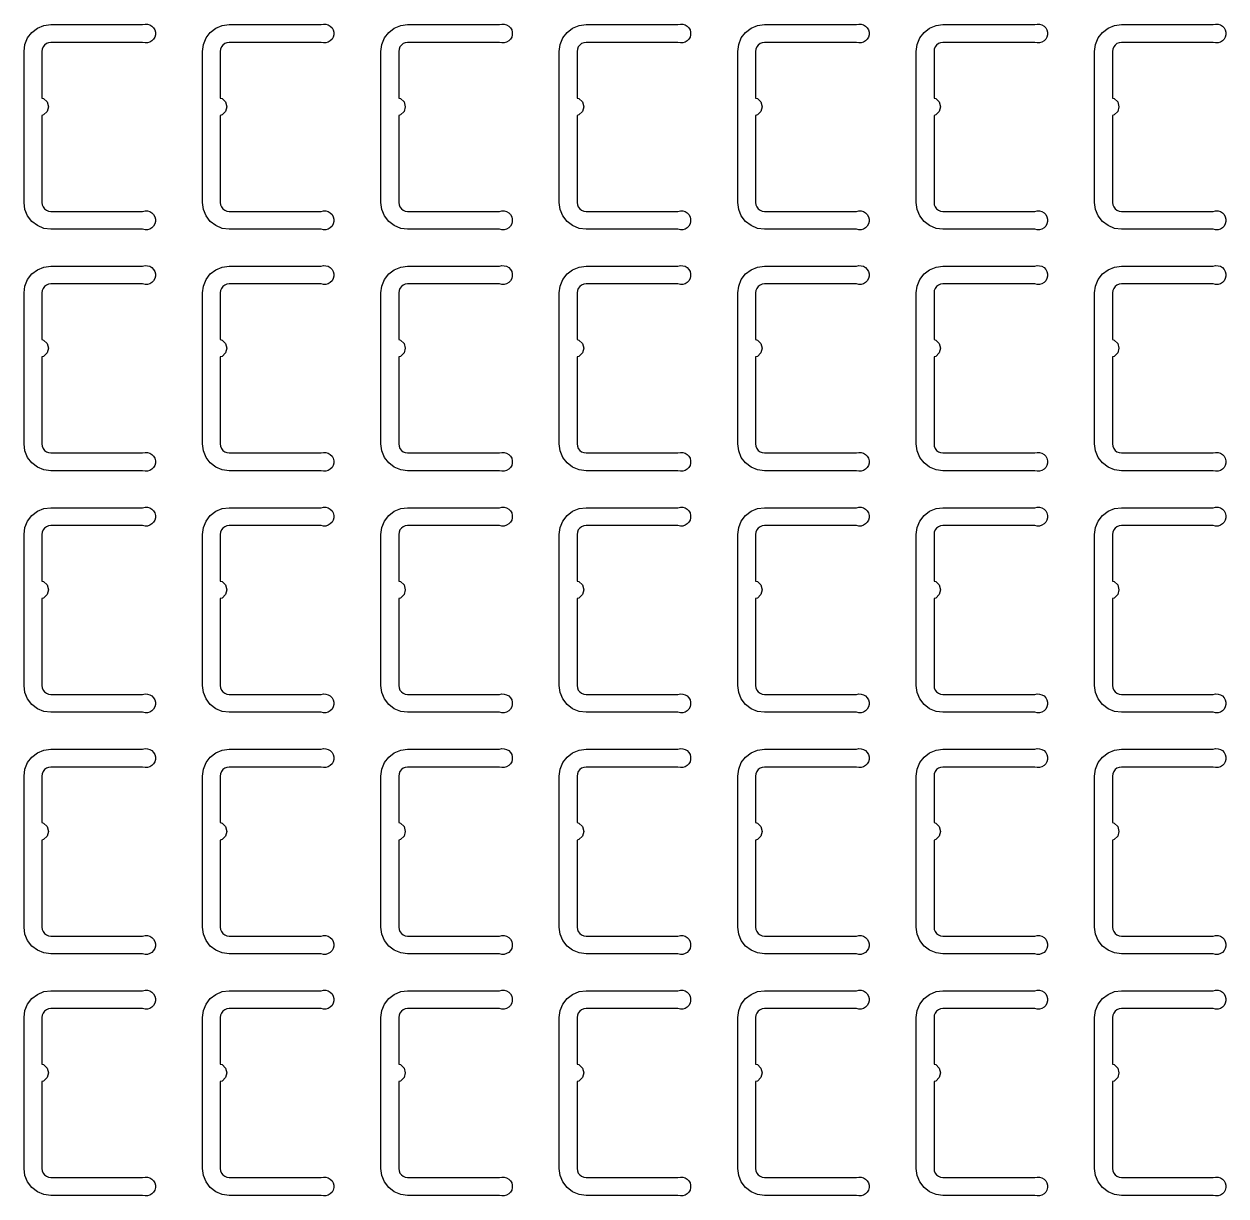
# Model space of a CAD drawing. Extents: x 11 to 212, y 11 to 212.
# Drawn here: x 143.2 to 155.09, y 61.22 to 72.81 of the extents above; entities that cross this region are included whole.
import ezdxf

# ---------------------------------------------------------------- set-up
doc = ezdxf.new("R2010")
doc.units = 0
doc.layers.add('L4', color=7, linetype='continuous')

msp = doc.modelspace()

# ---------------------------------------------------------------- linework, layer by layer
at = {"layer": 'L4'}
for points in [[(144.373, 70.959), (144.397, 70.964), (144.421, 70.964), (144.444, 70.957), (144.464, 70.944), (144.481, 70.927), (144.493, 70.906), (144.499, 70.883), (144.499, 70.859), (144.493, 70.835), (144.481, 70.814), (144.464, 70.797), (144.444, 70.784), (144.421, 70.778), (144.397, 70.777), (144.373, 70.782), (143.465, 70.782), (143.396, 70.791), (143.332, 70.818), (143.278, 70.86), (143.235, 70.915), (143.209, 70.979), (143.2, 71.047), (143.2, 72.541), (143.209, 72.61), (143.235, 72.674), (143.278, 72.728), (143.332, 72.77), (143.396, 72.797), (143.465, 72.806), (144.373, 72.806), (144.397, 72.811), (144.421, 72.811), (144.444, 72.804), (144.464, 72.791), (144.481, 72.774), (144.493, 72.753), (144.499, 72.73), (144.499, 72.706), (144.493, 72.682), (144.481, 72.661), (144.464, 72.644), (144.444, 72.632), (144.421, 72.625), (144.397, 72.624), (144.373, 72.629), (143.465, 72.629), (143.442, 72.626), (143.421, 72.618), (143.402, 72.604), (143.388, 72.585), (143.379, 72.564), (143.376, 72.541), (143.376, 72.08), (143.394, 72.076), (143.429, 72.041), (143.441, 71.994), (143.429, 71.947), (143.394, 71.913), (143.376, 71.908), (143.376, 71.047), (143.379, 71.024), (143.388, 71.003), (143.402, 70.985), (143.421, 70.971), (143.442, 70.962), (143.465, 70.959)], [(146.138, 70.959), (146.161, 70.964), (146.185, 70.964), (146.209, 70.957), (146.229, 70.944), (146.246, 70.927), (146.258, 70.906), (146.264, 70.883), (146.264, 70.859), (146.258, 70.835), (146.246, 70.814), (146.229, 70.797), (146.209, 70.784), (146.185, 70.778), (146.161, 70.777), (146.138, 70.782), (145.229, 70.782), (145.161, 70.791), (145.097, 70.818), (145.042, 70.86), (145, 70.915), (144.974, 70.979), (144.965, 71.047), (144.965, 72.541), (144.974, 72.61), (145, 72.674), (145.042, 72.728), (145.097, 72.77), (145.161, 72.797), (145.229, 72.806), (146.138, 72.806), (146.161, 72.811), (146.185, 72.811), (146.209, 72.804), (146.229, 72.791), (146.246, 72.774), (146.258, 72.753), (146.264, 72.73), (146.264, 72.706), (146.258, 72.682), (146.246, 72.661), (146.229, 72.644), (146.209, 72.632), (146.185, 72.625), (146.161, 72.624), (146.138, 72.629), (145.229, 72.629), (145.207, 72.626), (145.185, 72.618), (145.167, 72.604), (145.153, 72.585), (145.144, 72.564), (145.141, 72.541), (145.141, 72.08), (145.159, 72.076), (145.193, 72.041), (145.206, 71.994), (145.193, 71.947), (145.159, 71.913), (145.141, 71.908), (145.141, 71.047), (145.144, 71.024), (145.153, 71.003), (145.167, 70.985), (145.185, 70.971), (145.207, 70.962), (145.229, 70.959)], [(147.903, 70.959), (147.926, 70.964), (147.95, 70.964), (147.973, 70.957), (147.994, 70.944), (148.011, 70.927), (148.023, 70.906), (148.029, 70.883), (148.029, 70.859), (148.023, 70.835), (148.011, 70.814), (147.994, 70.797), (147.973, 70.784), (147.95, 70.778), (147.926, 70.777), (147.903, 70.782), (146.994, 70.782), (146.926, 70.791), (146.862, 70.818), (146.807, 70.86), (146.765, 70.915), (146.738, 70.979), (146.729, 71.047), (146.729, 72.541), (146.738, 72.61), (146.765, 72.674), (146.807, 72.728), (146.862, 72.77), (146.926, 72.797), (146.994, 72.806), (147.903, 72.806), (147.926, 72.811), (147.95, 72.811), (147.973, 72.804), (147.994, 72.791), (148.011, 72.774), (148.023, 72.753), (148.029, 72.73), (148.029, 72.706), (148.023, 72.682), (148.011, 72.661), (147.994, 72.644), (147.973, 72.632), (147.95, 72.625), (147.926, 72.624), (147.903, 72.629), (146.994, 72.629), (146.971, 72.626), (146.95, 72.618), (146.932, 72.604), (146.918, 72.585), (146.909, 72.564), (146.906, 72.541), (146.906, 72.08), (146.924, 72.076), (146.958, 72.041), (146.971, 71.994), (146.958, 71.947), (146.924, 71.913), (146.906, 71.908), (146.906, 71.047), (146.909, 71.024), (146.918, 71.003), (146.932, 70.985), (146.95, 70.971), (146.971, 70.962), (146.994, 70.959)], [(149.667, 70.959), (149.691, 70.964), (149.715, 70.964), (149.738, 70.957), (149.759, 70.944), (149.775, 70.927), (149.787, 70.906), (149.793, 70.883), (149.793, 70.859), (149.787, 70.835), (149.775, 70.814), (149.759, 70.797), (149.738, 70.784), (149.715, 70.778), (149.691, 70.777), (149.667, 70.782), (148.759, 70.782), (148.69, 70.791), (148.626, 70.818), (148.572, 70.86), (148.53, 70.915), (148.503, 70.979), (148.494, 71.047), (148.494, 72.541), (148.503, 72.61), (148.53, 72.674), (148.572, 72.728), (148.626, 72.77), (148.69, 72.797), (148.759, 72.806), (149.667, 72.806), (149.691, 72.811), (149.715, 72.811), (149.738, 72.804), (149.759, 72.791), (149.775, 72.774), (149.787, 72.753), (149.793, 72.73), (149.793, 72.706), (149.787, 72.682), (149.775, 72.661), (149.759, 72.644), (149.738, 72.632), (149.715, 72.625), (149.691, 72.624), (149.667, 72.629), (148.759, 72.629), (148.736, 72.626), (148.715, 72.618), (148.696, 72.604), (148.682, 72.585), (148.674, 72.564), (148.671, 72.541), (148.671, 72.08), (148.688, 72.076), (148.723, 72.041), (148.735, 71.994), (148.723, 71.947), (148.688, 71.913), (148.671, 71.908), (148.671, 71.047), (148.674, 71.024), (148.682, 71.003), (148.696, 70.985), (148.715, 70.971), (148.736, 70.962), (148.759, 70.959)], [(151.432, 70.959), (151.455, 70.964), (151.48, 70.964), (151.503, 70.957), (151.523, 70.944), (151.54, 70.927), (151.552, 70.906), (151.558, 70.883), (151.558, 70.859), (151.552, 70.835), (151.54, 70.814), (151.523, 70.797), (151.503, 70.784), (151.48, 70.778), (151.455, 70.777), (151.432, 70.782), (150.524, 70.782), (150.455, 70.791), (150.391, 70.818), (150.336, 70.86), (150.294, 70.915), (150.268, 70.979), (150.259, 71.047), (150.259, 72.541), (150.268, 72.61), (150.294, 72.674), (150.336, 72.728), (150.391, 72.77), (150.455, 72.797), (150.524, 72.806), (151.432, 72.806), (151.455, 72.811), (151.48, 72.811), (151.503, 72.804), (151.523, 72.791), (151.54, 72.774), (151.552, 72.753), (151.558, 72.73), (151.558, 72.706), (151.552, 72.682), (151.54, 72.661), (151.523, 72.644), (151.503, 72.632), (151.48, 72.625), (151.455, 72.624), (151.432, 72.629), (150.524, 72.629), (150.501, 72.626), (150.479, 72.618), (150.461, 72.604), (150.447, 72.585), (150.438, 72.564), (150.435, 72.541), (150.435, 72.08), (150.453, 72.076), (150.487, 72.041), (150.5, 71.994), (150.487, 71.947), (150.453, 71.913), (150.435, 71.908), (150.435, 71.047), (150.438, 71.024), (150.447, 71.003), (150.461, 70.985), (150.479, 70.971), (150.501, 70.962), (150.524, 70.959)], [(153.197, 70.959), (153.22, 70.964), (153.244, 70.964), (153.267, 70.957), (153.288, 70.944), (153.305, 70.927), (153.317, 70.906), (153.323, 70.883), (153.323, 70.859), (153.317, 70.835), (153.305, 70.814), (153.288, 70.797), (153.267, 70.784), (153.244, 70.778), (153.22, 70.777), (153.197, 70.782), (152.288, 70.782), (152.22, 70.791), (152.156, 70.818), (152.101, 70.86), (152.059, 70.915), (152.033, 70.979), (152.024, 71.047), (152.024, 72.541), (152.033, 72.61), (152.059, 72.674), (152.101, 72.728), (152.156, 72.77), (152.22, 72.797), (152.288, 72.806), (153.197, 72.806), (153.22, 72.811), (153.244, 72.811), (153.267, 72.804), (153.288, 72.791), (153.305, 72.774), (153.317, 72.753), (153.323, 72.73), (153.323, 72.706), (153.317, 72.682), (153.305, 72.661), (153.288, 72.644), (153.267, 72.632), (153.244, 72.625), (153.22, 72.624), (153.197, 72.629), (152.288, 72.629), (152.265, 72.626), (152.244, 72.618), (152.226, 72.604), (152.212, 72.585), (152.203, 72.564), (152.2, 72.541), (152.2, 72.08), (152.218, 72.076), (152.252, 72.041), (152.265, 71.994), (152.252, 71.947), (152.218, 71.913), (152.2, 71.908), (152.2, 71.047), (152.203, 71.024), (152.212, 71.003), (152.226, 70.985), (152.244, 70.971), (152.265, 70.962), (152.288, 70.959)], [(154.961, 70.959), (154.985, 70.964), (155.009, 70.964), (155.032, 70.957), (155.053, 70.944), (155.069, 70.927), (155.081, 70.906), (155.087, 70.883), (155.087, 70.859), (155.081, 70.835), (155.069, 70.814), (155.053, 70.797), (155.032, 70.784), (155.009, 70.778), (154.985, 70.777), (154.961, 70.782), (154.053, 70.782), (153.984, 70.791), (153.921, 70.818), (153.866, 70.86), (153.824, 70.915), (153.797, 70.979), (153.788, 71.047), (153.788, 72.541), (153.797, 72.61), (153.824, 72.674), (153.866, 72.728), (153.921, 72.77), (153.984, 72.797), (154.053, 72.806), (154.961, 72.806), (154.985, 72.811), (155.009, 72.811), (155.032, 72.804), (155.053, 72.791), (155.069, 72.774), (155.081, 72.753), (155.087, 72.73), (155.087, 72.706), (155.081, 72.682), (155.069, 72.661), (155.053, 72.644), (155.032, 72.632), (155.009, 72.625), (154.985, 72.624), (154.961, 72.629), (154.053, 72.629), (154.03, 72.626), (154.009, 72.618), (153.991, 72.604), (153.977, 72.585), (153.968, 72.564), (153.965, 72.541), (153.965, 72.08), (153.982, 72.076), (154.017, 72.041), (154.029, 71.994), (154.017, 71.947), (153.982, 71.913), (153.965, 71.908), (153.965, 71.047), (153.968, 71.024), (153.977, 71.003), (153.991, 70.985), (154.009, 70.971), (154.03, 70.962), (154.053, 70.959)], [(144.373, 68.571), (144.397, 68.576), (144.421, 68.575), (144.444, 68.568), (144.464, 68.556), (144.481, 68.539), (144.493, 68.518), (144.499, 68.494), (144.499, 68.47), (144.493, 68.447), (144.481, 68.426), (144.464, 68.409), (144.444, 68.396), (144.421, 68.389), (144.397, 68.389), (144.373, 68.394), (143.465, 68.394), (143.396, 68.403), (143.332, 68.43), (143.278, 68.472), (143.235, 68.526), (143.209, 68.59), (143.2, 68.659), (143.2, 70.153), (143.209, 70.221), (143.235, 70.285), (143.278, 70.34), (143.332, 70.382), (143.396, 70.409), (143.465, 70.418), (144.373, 70.418), (144.397, 70.423), (144.421, 70.422), (144.444, 70.416), (144.464, 70.403), (144.481, 70.386), (144.493, 70.365), (144.499, 70.341), (144.499, 70.317), (144.493, 70.294), (144.481, 70.273), (144.464, 70.256), (144.444, 70.243), (144.421, 70.236), (144.397, 70.236), (144.373, 70.241), (143.465, 70.241), (143.442, 70.238), (143.421, 70.229), (143.402, 70.215), (143.388, 70.197), (143.379, 70.176), (143.376, 70.153), (143.376, 69.692), (143.394, 69.687), (143.429, 69.653), (143.441, 69.606), (143.429, 69.559), (143.394, 69.524), (143.376, 69.52), (143.376, 68.659), (143.379, 68.636), (143.388, 68.615), (143.402, 68.596), (143.421, 68.582), (143.442, 68.574), (143.465, 68.571)], [(146.138, 68.571), (146.161, 68.576), (146.185, 68.575), (146.209, 68.568), (146.229, 68.556), (146.246, 68.539), (146.258, 68.518), (146.264, 68.494), (146.264, 68.47), (146.258, 68.447), (146.246, 68.426), (146.229, 68.409), (146.209, 68.396), (146.185, 68.389), (146.161, 68.389), (146.138, 68.394), (145.229, 68.394), (145.161, 68.403), (145.097, 68.43), (145.042, 68.472), (145, 68.526), (144.974, 68.59), (144.965, 68.659), (144.965, 70.153), (144.974, 70.221), (145, 70.285), (145.042, 70.34), (145.097, 70.382), (145.161, 70.409), (145.229, 70.418), (146.138, 70.418), (146.161, 70.423), (146.185, 70.422), (146.209, 70.416), (146.229, 70.403), (146.246, 70.386), (146.258, 70.365), (146.264, 70.341), (146.264, 70.317), (146.258, 70.294), (146.246, 70.273), (146.229, 70.256), (146.209, 70.243), (146.185, 70.236), (146.161, 70.236), (146.138, 70.241), (145.229, 70.241), (145.207, 70.238), (145.185, 70.229), (145.167, 70.215), (145.153, 70.197), (145.144, 70.176), (145.141, 70.153), (145.141, 69.692), (145.159, 69.687), (145.193, 69.653), (145.206, 69.606), (145.193, 69.559), (145.159, 69.524), (145.141, 69.52), (145.141, 68.659), (145.144, 68.636), (145.153, 68.615), (145.167, 68.596), (145.185, 68.582), (145.207, 68.574), (145.229, 68.571)], [(147.903, 68.571), (147.926, 68.576), (147.95, 68.575), (147.973, 68.568), (147.994, 68.556), (148.011, 68.539), (148.023, 68.518), (148.029, 68.494), (148.029, 68.47), (148.023, 68.447), (148.011, 68.426), (147.994, 68.409), (147.973, 68.396), (147.95, 68.389), (147.926, 68.389), (147.903, 68.394), (146.994, 68.394), (146.926, 68.403), (146.862, 68.43), (146.807, 68.472), (146.765, 68.526), (146.738, 68.59), (146.729, 68.659), (146.729, 70.153), (146.738, 70.221), (146.765, 70.285), (146.807, 70.34), (146.862, 70.382), (146.926, 70.409), (146.994, 70.418), (147.903, 70.418), (147.926, 70.423), (147.95, 70.422), (147.973, 70.416), (147.994, 70.403), (148.011, 70.386), (148.023, 70.365), (148.029, 70.341), (148.029, 70.317), (148.023, 70.294), (148.011, 70.273), (147.994, 70.256), (147.973, 70.243), (147.95, 70.236), (147.926, 70.236), (147.903, 70.241), (146.994, 70.241), (146.971, 70.238), (146.95, 70.229), (146.932, 70.215), (146.918, 70.197), (146.909, 70.176), (146.906, 70.153), (146.906, 69.692), (146.924, 69.687), (146.958, 69.653), (146.971, 69.606), (146.958, 69.559), (146.924, 69.524), (146.906, 69.52), (146.906, 68.659), (146.909, 68.636), (146.918, 68.615), (146.932, 68.596), (146.95, 68.582), (146.971, 68.574), (146.994, 68.571)], [(149.667, 68.571), (149.691, 68.576), (149.715, 68.575), (149.738, 68.568), (149.759, 68.556), (149.775, 68.539), (149.787, 68.518), (149.793, 68.494), (149.793, 68.47), (149.787, 68.447), (149.775, 68.426), (149.759, 68.409), (149.738, 68.396), (149.715, 68.389), (149.691, 68.389), (149.667, 68.394), (148.759, 68.394), (148.69, 68.403), (148.626, 68.43), (148.572, 68.472), (148.53, 68.526), (148.503, 68.59), (148.494, 68.659), (148.494, 70.153), (148.503, 70.221), (148.53, 70.285), (148.572, 70.34), (148.626, 70.382), (148.69, 70.409), (148.759, 70.418), (149.667, 70.418), (149.691, 70.423), (149.715, 70.422), (149.738, 70.416), (149.759, 70.403), (149.775, 70.386), (149.787, 70.365), (149.793, 70.341), (149.793, 70.317), (149.787, 70.294), (149.775, 70.273), (149.759, 70.256), (149.738, 70.243), (149.715, 70.236), (149.691, 70.236), (149.667, 70.241), (148.759, 70.241), (148.736, 70.238), (148.715, 70.229), (148.696, 70.215), (148.682, 70.197), (148.674, 70.176), (148.671, 70.153), (148.671, 69.692), (148.688, 69.687), (148.723, 69.653), (148.735, 69.606), (148.723, 69.559), (148.688, 69.524), (148.671, 69.52), (148.671, 68.659), (148.674, 68.636), (148.682, 68.615), (148.696, 68.596), (148.715, 68.582), (148.736, 68.574), (148.759, 68.571)], [(151.432, 68.571), (151.455, 68.576), (151.48, 68.575), (151.503, 68.568), (151.523, 68.556), (151.54, 68.539), (151.552, 68.518), (151.558, 68.494), (151.558, 68.47), (151.552, 68.447), (151.54, 68.426), (151.523, 68.409), (151.503, 68.396), (151.48, 68.389), (151.455, 68.389), (151.432, 68.394), (150.524, 68.394), (150.455, 68.403), (150.391, 68.43), (150.336, 68.472), (150.294, 68.526), (150.268, 68.59), (150.259, 68.659), (150.259, 70.153), (150.268, 70.221), (150.294, 70.285), (150.336, 70.34), (150.391, 70.382), (150.455, 70.409), (150.524, 70.418), (151.432, 70.418), (151.455, 70.423), (151.48, 70.422), (151.503, 70.416), (151.523, 70.403), (151.54, 70.386), (151.552, 70.365), (151.558, 70.341), (151.558, 70.317), (151.552, 70.294), (151.54, 70.273), (151.523, 70.256), (151.503, 70.243), (151.48, 70.236), (151.455, 70.236), (151.432, 70.241), (150.524, 70.241), (150.501, 70.238), (150.479, 70.229), (150.461, 70.215), (150.447, 70.197), (150.438, 70.176), (150.435, 70.153), (150.435, 69.692), (150.453, 69.687), (150.487, 69.653), (150.5, 69.606), (150.487, 69.559), (150.453, 69.524), (150.435, 69.52), (150.435, 68.659), (150.438, 68.636), (150.447, 68.615), (150.461, 68.596), (150.479, 68.582), (150.501, 68.574), (150.524, 68.571)], [(153.197, 68.571), (153.22, 68.576), (153.244, 68.575), (153.267, 68.568), (153.288, 68.556), (153.305, 68.539), (153.317, 68.518), (153.323, 68.494), (153.323, 68.47), (153.317, 68.447), (153.305, 68.426), (153.288, 68.409), (153.267, 68.396), (153.244, 68.389), (153.22, 68.389), (153.197, 68.394), (152.288, 68.394), (152.22, 68.403), (152.156, 68.43), (152.101, 68.472), (152.059, 68.526), (152.033, 68.59), (152.024, 68.659), (152.024, 70.153), (152.033, 70.221), (152.059, 70.285), (152.101, 70.34), (152.156, 70.382), (152.22, 70.409), (152.288, 70.418), (153.197, 70.418), (153.22, 70.423), (153.244, 70.422), (153.267, 70.416), (153.288, 70.403), (153.305, 70.386), (153.317, 70.365), (153.323, 70.341), (153.323, 70.317), (153.317, 70.294), (153.305, 70.273), (153.288, 70.256), (153.267, 70.243), (153.244, 70.236), (153.22, 70.236), (153.197, 70.241), (152.288, 70.241), (152.265, 70.238), (152.244, 70.229), (152.226, 70.215), (152.212, 70.197), (152.203, 70.176), (152.2, 70.153), (152.2, 69.692), (152.218, 69.687), (152.252, 69.653), (152.265, 69.606), (152.252, 69.559), (152.218, 69.524), (152.2, 69.52), (152.2, 68.659), (152.203, 68.636), (152.212, 68.615), (152.226, 68.596), (152.244, 68.582), (152.265, 68.574), (152.288, 68.571)], [(154.961, 68.571), (154.985, 68.576), (155.009, 68.575), (155.032, 68.568), (155.053, 68.556), (155.069, 68.539), (155.081, 68.518), (155.087, 68.494), (155.087, 68.47), (155.081, 68.447), (155.069, 68.426), (155.053, 68.409), (155.032, 68.396), (155.009, 68.389), (154.985, 68.389), (154.961, 68.394), (154.053, 68.394), (153.984, 68.403), (153.921, 68.43), (153.866, 68.472), (153.824, 68.526), (153.797, 68.59), (153.788, 68.659), (153.788, 70.153), (153.797, 70.221), (153.824, 70.285), (153.866, 70.34), (153.921, 70.382), (153.984, 70.409), (154.053, 70.418), (154.961, 70.418), (154.985, 70.423), (155.009, 70.422), (155.032, 70.416), (155.053, 70.403), (155.069, 70.386), (155.081, 70.365), (155.087, 70.341), (155.087, 70.317), (155.081, 70.294), (155.069, 70.273), (155.053, 70.256), (155.032, 70.243), (155.009, 70.236), (154.985, 70.236), (154.961, 70.241), (154.053, 70.241), (154.03, 70.238), (154.009, 70.229), (153.991, 70.215), (153.977, 70.197), (153.968, 70.176), (153.965, 70.153), (153.965, 69.692), (153.982, 69.687), (154.017, 69.653), (154.029, 69.606), (154.017, 69.559), (153.982, 69.524), (153.965, 69.52), (153.965, 68.659), (153.968, 68.636), (153.977, 68.615), (153.991, 68.596), (154.009, 68.582), (154.03, 68.574), (154.053, 68.571)], [(144.373, 66.182), (144.397, 66.188), (144.421, 66.187), (144.444, 66.18), (144.464, 66.168), (144.481, 66.15), (144.493, 66.129), (144.499, 66.106), (144.499, 66.082), (144.493, 66.059), (144.481, 66.038), (144.464, 66.02), (144.444, 66.008), (144.421, 66.001), (144.397, 66), (144.373, 66.006), (143.465, 66.006), (143.396, 66.015), (143.332, 66.041), (143.278, 66.083), (143.235, 66.138), (143.209, 66.202), (143.2, 66.271), (143.2, 67.765), (143.209, 67.833), (143.235, 67.897), (143.278, 67.952), (143.332, 67.994), (143.396, 68.02), (143.465, 68.029), (144.373, 68.029), (144.397, 68.035), (144.421, 68.034), (144.444, 68.027), (144.464, 68.015), (144.481, 67.998), (144.493, 67.977), (144.499, 67.953), (144.499, 67.929), (144.493, 67.906), (144.481, 67.885), (144.464, 67.868), (144.444, 67.855), (144.421, 67.848), (144.397, 67.848), (144.373, 67.853), (143.465, 67.853), (143.442, 67.85), (143.421, 67.841), (143.402, 67.827), (143.388, 67.809), (143.379, 67.788), (143.376, 67.765), (143.376, 67.304), (143.394, 67.299), (143.429, 67.265), (143.441, 67.218), (143.429, 67.171), (143.394, 67.136), (143.376, 67.131), (143.376, 66.271), (143.379, 66.248), (143.388, 66.226), (143.402, 66.208), (143.421, 66.194), (143.442, 66.185), (143.465, 66.182)], [(146.138, 66.182), (146.161, 66.188), (146.185, 66.187), (146.209, 66.18), (146.229, 66.168), (146.246, 66.15), (146.258, 66.129), (146.264, 66.106), (146.264, 66.082), (146.258, 66.059), (146.246, 66.038), (146.229, 66.02), (146.209, 66.008), (146.185, 66.001), (146.161, 66), (146.138, 66.006), (145.229, 66.006), (145.161, 66.015), (145.097, 66.041), (145.042, 66.083), (145, 66.138), (144.974, 66.202), (144.965, 66.271), (144.965, 67.765), (144.974, 67.833), (145, 67.897), (145.042, 67.952), (145.097, 67.994), (145.161, 68.02), (145.229, 68.029), (146.138, 68.029), (146.161, 68.035), (146.185, 68.034), (146.209, 68.027), (146.229, 68.015), (146.246, 67.998), (146.258, 67.977), (146.264, 67.953), (146.264, 67.929), (146.258, 67.906), (146.246, 67.885), (146.229, 67.868), (146.209, 67.855), (146.185, 67.848), (146.161, 67.848), (146.138, 67.853), (145.229, 67.853), (145.207, 67.85), (145.185, 67.841), (145.167, 67.827), (145.153, 67.809), (145.144, 67.788), (145.141, 67.765), (145.141, 67.304), (145.159, 67.299), (145.193, 67.265), (145.206, 67.218), (145.193, 67.171), (145.159, 67.136), (145.141, 67.131), (145.141, 66.271), (145.144, 66.248), (145.153, 66.226), (145.167, 66.208), (145.185, 66.194), (145.207, 66.185), (145.229, 66.182)], [(147.903, 66.182), (147.926, 66.188), (147.95, 66.187), (147.973, 66.18), (147.994, 66.168), (148.011, 66.15), (148.023, 66.129), (148.029, 66.106), (148.029, 66.082), (148.023, 66.059), (148.011, 66.038), (147.994, 66.02), (147.973, 66.008), (147.95, 66.001), (147.926, 66), (147.903, 66.006), (146.994, 66.006), (146.926, 66.015), (146.862, 66.041), (146.807, 66.083), (146.765, 66.138), (146.738, 66.202), (146.729, 66.271), (146.729, 67.765), (146.738, 67.833), (146.765, 67.897), (146.807, 67.952), (146.862, 67.994), (146.926, 68.02), (146.994, 68.029), (147.903, 68.029), (147.926, 68.035), (147.95, 68.034), (147.973, 68.027), (147.994, 68.015), (148.011, 67.998), (148.023, 67.977), (148.029, 67.953), (148.029, 67.929), (148.023, 67.906), (148.011, 67.885), (147.994, 67.868), (147.973, 67.855), (147.95, 67.848), (147.926, 67.848), (147.903, 67.853), (146.994, 67.853), (146.971, 67.85), (146.95, 67.841), (146.932, 67.827), (146.918, 67.809), (146.909, 67.788), (146.906, 67.765), (146.906, 67.304), (146.924, 67.299), (146.958, 67.265), (146.971, 67.218), (146.958, 67.171), (146.924, 67.136), (146.906, 67.131), (146.906, 66.271), (146.909, 66.248), (146.918, 66.226), (146.932, 66.208), (146.95, 66.194), (146.971, 66.185), (146.994, 66.182)], [(149.667, 66.182), (149.691, 66.188), (149.715, 66.187), (149.738, 66.18), (149.759, 66.168), (149.775, 66.15), (149.787, 66.129), (149.793, 66.106), (149.793, 66.082), (149.787, 66.059), (149.775, 66.038), (149.759, 66.02), (149.738, 66.008), (149.715, 66.001), (149.691, 66), (149.667, 66.006), (148.759, 66.006), (148.69, 66.015), (148.626, 66.041), (148.572, 66.083), (148.53, 66.138), (148.503, 66.202), (148.494, 66.271), (148.494, 67.765), (148.503, 67.833), (148.53, 67.897), (148.572, 67.952), (148.626, 67.994), (148.69, 68.02), (148.759, 68.029), (149.667, 68.029), (149.691, 68.035), (149.715, 68.034), (149.738, 68.027), (149.759, 68.015), (149.775, 67.998), (149.787, 67.977), (149.793, 67.953), (149.793, 67.929), (149.787, 67.906), (149.775, 67.885), (149.759, 67.868), (149.738, 67.855), (149.715, 67.848), (149.691, 67.848), (149.667, 67.853), (148.759, 67.853), (148.736, 67.85), (148.715, 67.841), (148.696, 67.827), (148.682, 67.809), (148.674, 67.788), (148.671, 67.765), (148.671, 67.304), (148.688, 67.299), (148.723, 67.265), (148.735, 67.218), (148.723, 67.171), (148.688, 67.136), (148.671, 67.131), (148.671, 66.271), (148.674, 66.248), (148.682, 66.226), (148.696, 66.208), (148.715, 66.194), (148.736, 66.185), (148.759, 66.182)], [(151.432, 66.182), (151.455, 66.188), (151.48, 66.187), (151.503, 66.18), (151.523, 66.168), (151.54, 66.15), (151.552, 66.129), (151.558, 66.106), (151.558, 66.082), (151.552, 66.059), (151.54, 66.038), (151.523, 66.02), (151.503, 66.008), (151.48, 66.001), (151.455, 66), (151.432, 66.006), (150.524, 66.006), (150.455, 66.015), (150.391, 66.041), (150.336, 66.083), (150.294, 66.138), (150.268, 66.202), (150.259, 66.271), (150.259, 67.765), (150.268, 67.833), (150.294, 67.897), (150.336, 67.952), (150.391, 67.994), (150.455, 68.02), (150.524, 68.029), (151.432, 68.029), (151.455, 68.035), (151.48, 68.034), (151.503, 68.027), (151.523, 68.015), (151.54, 67.998), (151.552, 67.977), (151.558, 67.953), (151.558, 67.929), (151.552, 67.906), (151.54, 67.885), (151.523, 67.868), (151.503, 67.855), (151.48, 67.848), (151.455, 67.848), (151.432, 67.853), (150.524, 67.853), (150.501, 67.85), (150.479, 67.841), (150.461, 67.827), (150.447, 67.809), (150.438, 67.788), (150.435, 67.765), (150.435, 67.304), (150.453, 67.299), (150.487, 67.265), (150.5, 67.218), (150.487, 67.171), (150.453, 67.136), (150.435, 67.131), (150.435, 66.271), (150.438, 66.248), (150.447, 66.226), (150.461, 66.208), (150.479, 66.194), (150.501, 66.185), (150.524, 66.182)], [(153.197, 66.182), (153.22, 66.188), (153.244, 66.187), (153.267, 66.18), (153.288, 66.168), (153.305, 66.15), (153.317, 66.129), (153.323, 66.106), (153.323, 66.082), (153.317, 66.059), (153.305, 66.038), (153.288, 66.02), (153.267, 66.008), (153.244, 66.001), (153.22, 66), (153.197, 66.006), (152.288, 66.006), (152.22, 66.015), (152.156, 66.041), (152.101, 66.083), (152.059, 66.138), (152.033, 66.202), (152.024, 66.271), (152.024, 67.765), (152.033, 67.833), (152.059, 67.897), (152.101, 67.952), (152.156, 67.994), (152.22, 68.02), (152.288, 68.029), (153.197, 68.029), (153.22, 68.035), (153.244, 68.034), (153.267, 68.027), (153.288, 68.015), (153.305, 67.998), (153.317, 67.977), (153.323, 67.953), (153.323, 67.929), (153.317, 67.906), (153.305, 67.885), (153.288, 67.868), (153.267, 67.855), (153.244, 67.848), (153.22, 67.848), (153.197, 67.853), (152.288, 67.853), (152.265, 67.85), (152.244, 67.841), (152.226, 67.827), (152.212, 67.809), (152.203, 67.788), (152.2, 67.765), (152.2, 67.304), (152.218, 67.299), (152.252, 67.265), (152.265, 67.218), (152.252, 67.171), (152.218, 67.136), (152.2, 67.131), (152.2, 66.271), (152.203, 66.248), (152.212, 66.226), (152.226, 66.208), (152.244, 66.194), (152.265, 66.185), (152.288, 66.182)], [(154.961, 66.182), (154.985, 66.188), (155.009, 66.187), (155.032, 66.18), (155.053, 66.168), (155.069, 66.15), (155.081, 66.129), (155.087, 66.106), (155.087, 66.082), (155.081, 66.059), (155.069, 66.038), (155.053, 66.02), (155.032, 66.008), (155.009, 66.001), (154.985, 66), (154.961, 66.006), (154.053, 66.006), (153.984, 66.015), (153.921, 66.041), (153.866, 66.083), (153.824, 66.138), (153.797, 66.202), (153.788, 66.271), (153.788, 67.765), (153.797, 67.833), (153.824, 67.897), (153.866, 67.952), (153.921, 67.994), (153.984, 68.02), (154.053, 68.029), (154.961, 68.029), (154.985, 68.035), (155.009, 68.034), (155.032, 68.027), (155.053, 68.015), (155.069, 67.998), (155.081, 67.977), (155.087, 67.953), (155.087, 67.929), (155.081, 67.906), (155.069, 67.885), (155.053, 67.868), (155.032, 67.855), (155.009, 67.848), (154.985, 67.848), (154.961, 67.853), (154.053, 67.853), (154.03, 67.85), (154.009, 67.841), (153.991, 67.827), (153.977, 67.809), (153.968, 67.788), (153.965, 67.765), (153.965, 67.304), (153.982, 67.299), (154.017, 67.265), (154.029, 67.218), (154.017, 67.171), (153.982, 67.136), (153.965, 67.131), (153.965, 66.271), (153.968, 66.248), (153.977, 66.226), (153.991, 66.208), (154.009, 66.194), (154.03, 66.185), (154.053, 66.182)], [(144.373, 63.794), (144.397, 63.8), (144.421, 63.799), (144.444, 63.792), (144.464, 63.78), (144.481, 63.762), (144.493, 63.741), (144.499, 63.718), (144.499, 63.694), (144.493, 63.671), (144.481, 63.65), (144.464, 63.632), (144.444, 63.62), (144.421, 63.613), (144.397, 63.612), (144.373, 63.618), (143.465, 63.618), (143.396, 63.627), (143.332, 63.653), (143.278, 63.695), (143.235, 63.75), (143.209, 63.814), (143.2, 63.882), (143.2, 65.376), (143.209, 65.445), (143.235, 65.509), (143.278, 65.564), (143.332, 65.606), (143.396, 65.632), (143.465, 65.641), (144.373, 65.641), (144.397, 65.647), (144.421, 65.646), (144.444, 65.639), (144.464, 65.627), (144.481, 65.609), (144.493, 65.588), (144.499, 65.565), (144.499, 65.541), (144.493, 65.518), (144.481, 65.497), (144.464, 65.479), (144.444, 65.467), (144.421, 65.46), (144.397, 65.459), (144.373, 65.465), (143.465, 65.465), (143.442, 65.462), (143.421, 65.453), (143.402, 65.439), (143.388, 65.421), (143.379, 65.399), (143.376, 65.376), (143.376, 64.916), (143.394, 64.911), (143.429, 64.876), (143.441, 64.829), (143.429, 64.782), (143.394, 64.748), (143.376, 64.743), (143.376, 63.882), (143.379, 63.86), (143.388, 63.838), (143.402, 63.82), (143.421, 63.806), (143.442, 63.797), (143.465, 63.794)], [(146.138, 63.794), (146.161, 63.8), (146.185, 63.799), (146.209, 63.792), (146.229, 63.78), (146.246, 63.762), (146.258, 63.741), (146.264, 63.718), (146.264, 63.694), (146.258, 63.671), (146.246, 63.65), (146.229, 63.632), (146.209, 63.62), (146.185, 63.613), (146.161, 63.612), (146.138, 63.618), (145.229, 63.618), (145.161, 63.627), (145.097, 63.653), (145.042, 63.695), (145, 63.75), (144.974, 63.814), (144.965, 63.882), (144.965, 65.376), (144.974, 65.445), (145, 65.509), (145.042, 65.564), (145.097, 65.606), (145.161, 65.632), (145.229, 65.641), (146.138, 65.641), (146.161, 65.647), (146.185, 65.646), (146.209, 65.639), (146.229, 65.627), (146.246, 65.609), (146.258, 65.588), (146.264, 65.565), (146.264, 65.541), (146.258, 65.518), (146.246, 65.497), (146.229, 65.479), (146.209, 65.467), (146.185, 65.46), (146.161, 65.459), (146.138, 65.465), (145.229, 65.465), (145.207, 65.462), (145.185, 65.453), (145.167, 65.439), (145.153, 65.421), (145.144, 65.399), (145.141, 65.376), (145.141, 64.916), (145.159, 64.911), (145.193, 64.876), (145.206, 64.829), (145.193, 64.782), (145.159, 64.748), (145.141, 64.743), (145.141, 63.882), (145.144, 63.86), (145.153, 63.838), (145.167, 63.82), (145.185, 63.806), (145.207, 63.797), (145.229, 63.794)], [(147.903, 63.794), (147.926, 63.8), (147.95, 63.799), (147.973, 63.792), (147.994, 63.78), (148.011, 63.762), (148.023, 63.741), (148.029, 63.718), (148.029, 63.694), (148.023, 63.671), (148.011, 63.65), (147.994, 63.632), (147.973, 63.62), (147.95, 63.613), (147.926, 63.612), (147.903, 63.618), (146.994, 63.618), (146.926, 63.627), (146.862, 63.653), (146.807, 63.695), (146.765, 63.75), (146.738, 63.814), (146.729, 63.882), (146.729, 65.376), (146.738, 65.445), (146.765, 65.509), (146.807, 65.564), (146.862, 65.606), (146.926, 65.632), (146.994, 65.641), (147.903, 65.641), (147.926, 65.647), (147.95, 65.646), (147.973, 65.639), (147.994, 65.627), (148.011, 65.609), (148.023, 65.588), (148.029, 65.565), (148.029, 65.541), (148.023, 65.518), (148.011, 65.497), (147.994, 65.479), (147.973, 65.467), (147.95, 65.46), (147.926, 65.459), (147.903, 65.465), (146.994, 65.465), (146.971, 65.462), (146.95, 65.453), (146.932, 65.439), (146.918, 65.421), (146.909, 65.399), (146.906, 65.376), (146.906, 64.916), (146.924, 64.911), (146.958, 64.876), (146.971, 64.829), (146.958, 64.782), (146.924, 64.748), (146.906, 64.743), (146.906, 63.882), (146.909, 63.86), (146.918, 63.838), (146.932, 63.82), (146.95, 63.806), (146.971, 63.797), (146.994, 63.794)], [(149.667, 63.794), (149.691, 63.8), (149.715, 63.799), (149.738, 63.792), (149.759, 63.78), (149.775, 63.762), (149.787, 63.741), (149.793, 63.718), (149.793, 63.694), (149.787, 63.671), (149.775, 63.65), (149.759, 63.632), (149.738, 63.62), (149.715, 63.613), (149.691, 63.612), (149.667, 63.618), (148.759, 63.618), (148.69, 63.627), (148.626, 63.653), (148.572, 63.695), (148.53, 63.75), (148.503, 63.814), (148.494, 63.882), (148.494, 65.376), (148.503, 65.445), (148.53, 65.509), (148.572, 65.564), (148.626, 65.606), (148.69, 65.632), (148.759, 65.641), (149.667, 65.641), (149.691, 65.647), (149.715, 65.646), (149.738, 65.639), (149.759, 65.627), (149.775, 65.609), (149.787, 65.588), (149.793, 65.565), (149.793, 65.541), (149.787, 65.518), (149.775, 65.497), (149.759, 65.479), (149.738, 65.467), (149.715, 65.46), (149.691, 65.459), (149.667, 65.465), (148.759, 65.465), (148.736, 65.462), (148.715, 65.453), (148.696, 65.439), (148.682, 65.421), (148.674, 65.399), (148.671, 65.376), (148.671, 64.916), (148.688, 64.911), (148.723, 64.876), (148.735, 64.829), (148.723, 64.782), (148.688, 64.748), (148.671, 64.743), (148.671, 63.882), (148.674, 63.86), (148.682, 63.838), (148.696, 63.82), (148.715, 63.806), (148.736, 63.797), (148.759, 63.794)], [(151.432, 63.794), (151.455, 63.8), (151.48, 63.799), (151.503, 63.792), (151.523, 63.78), (151.54, 63.762), (151.552, 63.741), (151.558, 63.718), (151.558, 63.694), (151.552, 63.671), (151.54, 63.65), (151.523, 63.632), (151.503, 63.62), (151.48, 63.613), (151.455, 63.612), (151.432, 63.618), (150.524, 63.618), (150.455, 63.627), (150.391, 63.653), (150.336, 63.695), (150.294, 63.75), (150.268, 63.814), (150.259, 63.882), (150.259, 65.376), (150.268, 65.445), (150.294, 65.509), (150.336, 65.564), (150.391, 65.606), (150.455, 65.632), (150.524, 65.641), (151.432, 65.641), (151.455, 65.647), (151.48, 65.646), (151.503, 65.639), (151.523, 65.627), (151.54, 65.609), (151.552, 65.588), (151.558, 65.565), (151.558, 65.541), (151.552, 65.518), (151.54, 65.497), (151.523, 65.479), (151.503, 65.467), (151.48, 65.46), (151.455, 65.459), (151.432, 65.465), (150.524, 65.465), (150.501, 65.462), (150.479, 65.453), (150.461, 65.439), (150.447, 65.421), (150.438, 65.399), (150.435, 65.376), (150.435, 64.916), (150.453, 64.911), (150.487, 64.876), (150.5, 64.829), (150.487, 64.782), (150.453, 64.748), (150.435, 64.743), (150.435, 63.882), (150.438, 63.86), (150.447, 63.838), (150.461, 63.82), (150.479, 63.806), (150.501, 63.797), (150.524, 63.794)], [(153.197, 63.794), (153.22, 63.8), (153.244, 63.799), (153.267, 63.792), (153.288, 63.78), (153.305, 63.762), (153.317, 63.741), (153.323, 63.718), (153.323, 63.694), (153.317, 63.671), (153.305, 63.65), (153.288, 63.632), (153.267, 63.62), (153.244, 63.613), (153.22, 63.612), (153.197, 63.618), (152.288, 63.618), (152.22, 63.627), (152.156, 63.653), (152.101, 63.695), (152.059, 63.75), (152.033, 63.814), (152.024, 63.882), (152.024, 65.376), (152.033, 65.445), (152.059, 65.509), (152.101, 65.564), (152.156, 65.606), (152.22, 65.632), (152.288, 65.641), (153.197, 65.641), (153.22, 65.647), (153.244, 65.646), (153.267, 65.639), (153.288, 65.627), (153.305, 65.609), (153.317, 65.588), (153.323, 65.565), (153.323, 65.541), (153.317, 65.518), (153.305, 65.497), (153.288, 65.479), (153.267, 65.467), (153.244, 65.46), (153.22, 65.459), (153.197, 65.465), (152.288, 65.465), (152.265, 65.462), (152.244, 65.453), (152.226, 65.439), (152.212, 65.421), (152.203, 65.399), (152.2, 65.376), (152.2, 64.916), (152.218, 64.911), (152.252, 64.876), (152.265, 64.829), (152.252, 64.782), (152.218, 64.748), (152.2, 64.743), (152.2, 63.882), (152.203, 63.86), (152.212, 63.838), (152.226, 63.82), (152.244, 63.806), (152.265, 63.797), (152.288, 63.794)], [(154.961, 63.794), (154.985, 63.8), (155.009, 63.799), (155.032, 63.792), (155.053, 63.78), (155.069, 63.762), (155.081, 63.741), (155.087, 63.718), (155.087, 63.694), (155.081, 63.671), (155.069, 63.65), (155.053, 63.632), (155.032, 63.62), (155.009, 63.613), (154.985, 63.612), (154.961, 63.618), (154.053, 63.618), (153.984, 63.627), (153.921, 63.653), (153.866, 63.695), (153.824, 63.75), (153.797, 63.814), (153.788, 63.882), (153.788, 65.376), (153.797, 65.445), (153.824, 65.509), (153.866, 65.564), (153.921, 65.606), (153.984, 65.632), (154.053, 65.641), (154.961, 65.641), (154.985, 65.647), (155.009, 65.646), (155.032, 65.639), (155.053, 65.627), (155.069, 65.609), (155.081, 65.588), (155.087, 65.565), (155.087, 65.541), (155.081, 65.518), (155.069, 65.497), (155.053, 65.479), (155.032, 65.467), (155.009, 65.46), (154.985, 65.459), (154.961, 65.465), (154.053, 65.465), (154.03, 65.462), (154.009, 65.453), (153.991, 65.439), (153.977, 65.421), (153.968, 65.399), (153.965, 65.376), (153.965, 64.916), (153.982, 64.911), (154.017, 64.876), (154.029, 64.829), (154.017, 64.782), (153.982, 64.748), (153.965, 64.743), (153.965, 63.882), (153.968, 63.86), (153.977, 63.838), (153.991, 63.82), (154.009, 63.806), (154.03, 63.797), (154.053, 63.794)], [(144.373, 61.406), (144.397, 61.411), (144.421, 61.411), (144.444, 61.404), (144.464, 61.391), (144.481, 61.374), (144.493, 61.353), (144.499, 61.33), (144.499, 61.306), (144.493, 61.282), (144.481, 61.261), (144.464, 61.244), (144.444, 61.232), (144.421, 61.225), (144.397, 61.224), (144.373, 61.229), (143.465, 61.229), (143.396, 61.238), (143.332, 61.265), (143.278, 61.307), (143.235, 61.362), (143.209, 61.426), (143.2, 61.494), (143.2, 62.988), (143.209, 63.057), (143.235, 63.121), (143.278, 63.175), (143.332, 63.217), (143.396, 63.244), (143.465, 63.253), (144.373, 63.253), (144.397, 63.258), (144.421, 63.258), (144.444, 63.251), (144.464, 63.238), (144.481, 63.221), (144.493, 63.2), (144.499, 63.177), (144.499, 63.153), (144.493, 63.129), (144.481, 63.108), (144.464, 63.091), (144.444, 63.079), (144.421, 63.072), (144.397, 63.071), (144.373, 63.076), (143.465, 63.076), (143.442, 63.073), (143.421, 63.065), (143.402, 63.051), (143.388, 63.032), (143.379, 63.011), (143.376, 62.988), (143.376, 62.527), (143.394, 62.523), (143.429, 62.488), (143.441, 62.441), (143.429, 62.394), (143.394, 62.36), (143.376, 62.355), (143.376, 61.494), (143.379, 61.471), (143.388, 61.45), (143.402, 61.432), (143.421, 61.418), (143.442, 61.409), (143.465, 61.406)], [(146.138, 61.406), (146.161, 61.411), (146.185, 61.411), (146.209, 61.404), (146.229, 61.391), (146.246, 61.374), (146.258, 61.353), (146.264, 61.33), (146.264, 61.306), (146.258, 61.282), (146.246, 61.261), (146.229, 61.244), (146.209, 61.232), (146.185, 61.225), (146.161, 61.224), (146.138, 61.229), (145.229, 61.229), (145.161, 61.238), (145.097, 61.265), (145.042, 61.307), (145, 61.362), (144.974, 61.426), (144.965, 61.494), (144.965, 62.988), (144.974, 63.057), (145, 63.121), (145.042, 63.175), (145.097, 63.217), (145.161, 63.244), (145.229, 63.253), (146.138, 63.253), (146.161, 63.258), (146.185, 63.258), (146.209, 63.251), (146.229, 63.238), (146.246, 63.221), (146.258, 63.2), (146.264, 63.177), (146.264, 63.153), (146.258, 63.129), (146.246, 63.108), (146.229, 63.091), (146.209, 63.079), (146.185, 63.072), (146.161, 63.071), (146.138, 63.076), (145.229, 63.076), (145.207, 63.073), (145.185, 63.065), (145.167, 63.051), (145.153, 63.032), (145.144, 63.011), (145.141, 62.988), (145.141, 62.527), (145.159, 62.523), (145.193, 62.488), (145.206, 62.441), (145.193, 62.394), (145.159, 62.36), (145.141, 62.355), (145.141, 61.494), (145.144, 61.471), (145.153, 61.45), (145.167, 61.432), (145.185, 61.418), (145.207, 61.409), (145.229, 61.406)], [(147.903, 61.406), (147.926, 61.411), (147.95, 61.411), (147.973, 61.404), (147.994, 61.391), (148.011, 61.374), (148.023, 61.353), (148.029, 61.33), (148.029, 61.306), (148.023, 61.282), (148.011, 61.261), (147.994, 61.244), (147.973, 61.232), (147.95, 61.225), (147.926, 61.224), (147.903, 61.229), (146.994, 61.229), (146.926, 61.238), (146.862, 61.265), (146.807, 61.307), (146.765, 61.362), (146.738, 61.426), (146.729, 61.494), (146.729, 62.988), (146.738, 63.057), (146.765, 63.121), (146.807, 63.175), (146.862, 63.217), (146.926, 63.244), (146.994, 63.253), (147.903, 63.253), (147.926, 63.258), (147.95, 63.258), (147.973, 63.251), (147.994, 63.238), (148.011, 63.221), (148.023, 63.2), (148.029, 63.177), (148.029, 63.153), (148.023, 63.129), (148.011, 63.108), (147.994, 63.091), (147.973, 63.079), (147.95, 63.072), (147.926, 63.071), (147.903, 63.076), (146.994, 63.076), (146.971, 63.073), (146.95, 63.065), (146.932, 63.051), (146.918, 63.032), (146.909, 63.011), (146.906, 62.988), (146.906, 62.527), (146.924, 62.523), (146.958, 62.488), (146.971, 62.441), (146.958, 62.394), (146.924, 62.36), (146.906, 62.355), (146.906, 61.494), (146.909, 61.471), (146.918, 61.45), (146.932, 61.432), (146.95, 61.418), (146.971, 61.409), (146.994, 61.406)], [(149.667, 61.406), (149.691, 61.411), (149.715, 61.411), (149.738, 61.404), (149.759, 61.391), (149.775, 61.374), (149.787, 61.353), (149.793, 61.33), (149.793, 61.306), (149.787, 61.282), (149.775, 61.261), (149.759, 61.244), (149.738, 61.232), (149.715, 61.225), (149.691, 61.224), (149.667, 61.229), (148.759, 61.229), (148.69, 61.238), (148.626, 61.265), (148.572, 61.307), (148.53, 61.362), (148.503, 61.426), (148.494, 61.494), (148.494, 62.988), (148.503, 63.057), (148.53, 63.121), (148.572, 63.175), (148.626, 63.217), (148.69, 63.244), (148.759, 63.253), (149.667, 63.253), (149.691, 63.258), (149.715, 63.258), (149.738, 63.251), (149.759, 63.238), (149.775, 63.221), (149.787, 63.2), (149.793, 63.177), (149.793, 63.153), (149.787, 63.129), (149.775, 63.108), (149.759, 63.091), (149.738, 63.079), (149.715, 63.072), (149.691, 63.071), (149.667, 63.076), (148.759, 63.076), (148.736, 63.073), (148.715, 63.065), (148.696, 63.051), (148.682, 63.032), (148.674, 63.011), (148.671, 62.988), (148.671, 62.527), (148.688, 62.523), (148.723, 62.488), (148.735, 62.441), (148.723, 62.394), (148.688, 62.36), (148.671, 62.355), (148.671, 61.494), (148.674, 61.471), (148.682, 61.45), (148.696, 61.432), (148.715, 61.418), (148.736, 61.409), (148.759, 61.406)], [(151.432, 61.406), (151.455, 61.411), (151.48, 61.411), (151.503, 61.404), (151.523, 61.391), (151.54, 61.374), (151.552, 61.353), (151.558, 61.33), (151.558, 61.306), (151.552, 61.282), (151.54, 61.261), (151.523, 61.244), (151.503, 61.232), (151.48, 61.225), (151.455, 61.224), (151.432, 61.229), (150.524, 61.229), (150.455, 61.238), (150.391, 61.265), (150.336, 61.307), (150.294, 61.362), (150.268, 61.426), (150.259, 61.494), (150.259, 62.988), (150.268, 63.057), (150.294, 63.121), (150.336, 63.175), (150.391, 63.217), (150.455, 63.244), (150.524, 63.253), (151.432, 63.253), (151.455, 63.258), (151.48, 63.258), (151.503, 63.251), (151.523, 63.238), (151.54, 63.221), (151.552, 63.2), (151.558, 63.177), (151.558, 63.153), (151.552, 63.129), (151.54, 63.108), (151.523, 63.091), (151.503, 63.079), (151.48, 63.072), (151.455, 63.071), (151.432, 63.076), (150.524, 63.076), (150.501, 63.073), (150.479, 63.065), (150.461, 63.051), (150.447, 63.032), (150.438, 63.011), (150.435, 62.988), (150.435, 62.527), (150.453, 62.523), (150.487, 62.488), (150.5, 62.441), (150.487, 62.394), (150.453, 62.36), (150.435, 62.355), (150.435, 61.494), (150.438, 61.471), (150.447, 61.45), (150.461, 61.432), (150.479, 61.418), (150.501, 61.409), (150.524, 61.406)], [(153.197, 61.406), (153.22, 61.411), (153.244, 61.411), (153.267, 61.404), (153.288, 61.391), (153.305, 61.374), (153.317, 61.353), (153.323, 61.33), (153.323, 61.306), (153.317, 61.282), (153.305, 61.261), (153.288, 61.244), (153.267, 61.232), (153.244, 61.225), (153.22, 61.224), (153.197, 61.229), (152.288, 61.229), (152.22, 61.238), (152.156, 61.265), (152.101, 61.307), (152.059, 61.362), (152.033, 61.426), (152.024, 61.494), (152.024, 62.988), (152.033, 63.057), (152.059, 63.121), (152.101, 63.175), (152.156, 63.217), (152.22, 63.244), (152.288, 63.253), (153.197, 63.253), (153.22, 63.258), (153.244, 63.258), (153.267, 63.251), (153.288, 63.238), (153.305, 63.221), (153.317, 63.2), (153.323, 63.177), (153.323, 63.153), (153.317, 63.129), (153.305, 63.108), (153.288, 63.091), (153.267, 63.079), (153.244, 63.072), (153.22, 63.071), (153.197, 63.076), (152.288, 63.076), (152.265, 63.073), (152.244, 63.065), (152.226, 63.051), (152.212, 63.032), (152.203, 63.011), (152.2, 62.988), (152.2, 62.527), (152.218, 62.523), (152.252, 62.488), (152.265, 62.441), (152.252, 62.394), (152.218, 62.36), (152.2, 62.355), (152.2, 61.494), (152.203, 61.471), (152.212, 61.45), (152.226, 61.432), (152.244, 61.418), (152.265, 61.409), (152.288, 61.406)], [(154.961, 61.406), (154.985, 61.411), (155.009, 61.411), (155.032, 61.404), (155.053, 61.391), (155.069, 61.374), (155.081, 61.353), (155.087, 61.33), (155.087, 61.306), (155.081, 61.282), (155.069, 61.261), (155.053, 61.244), (155.032, 61.232), (155.009, 61.225), (154.985, 61.224), (154.961, 61.229), (154.053, 61.229), (153.984, 61.238), (153.921, 61.265), (153.866, 61.307), (153.824, 61.362), (153.797, 61.426), (153.788, 61.494), (153.788, 62.988), (153.797, 63.057), (153.824, 63.121), (153.866, 63.175), (153.921, 63.217), (153.984, 63.244), (154.053, 63.253), (154.961, 63.253), (154.985, 63.258), (155.009, 63.258), (155.032, 63.251), (155.053, 63.238), (155.069, 63.221), (155.081, 63.2), (155.087, 63.177), (155.087, 63.153), (155.081, 63.129), (155.069, 63.108), (155.053, 63.091), (155.032, 63.079), (155.009, 63.072), (154.985, 63.071), (154.961, 63.076), (154.053, 63.076), (154.03, 63.073), (154.009, 63.065), (153.991, 63.051), (153.977, 63.032), (153.968, 63.011), (153.965, 62.988), (153.965, 62.527), (153.982, 62.523), (154.017, 62.488), (154.029, 62.441), (154.017, 62.394), (153.982, 62.36), (153.965, 62.355), (153.965, 61.494), (153.968, 61.471), (153.977, 61.45), (153.991, 61.432), (154.009, 61.418), (154.03, 61.409), (154.053, 61.406)]]:
    msp.add_lwpolyline(points, close=True, dxfattribs=at)

doc.saveas('drawing.dxf')
